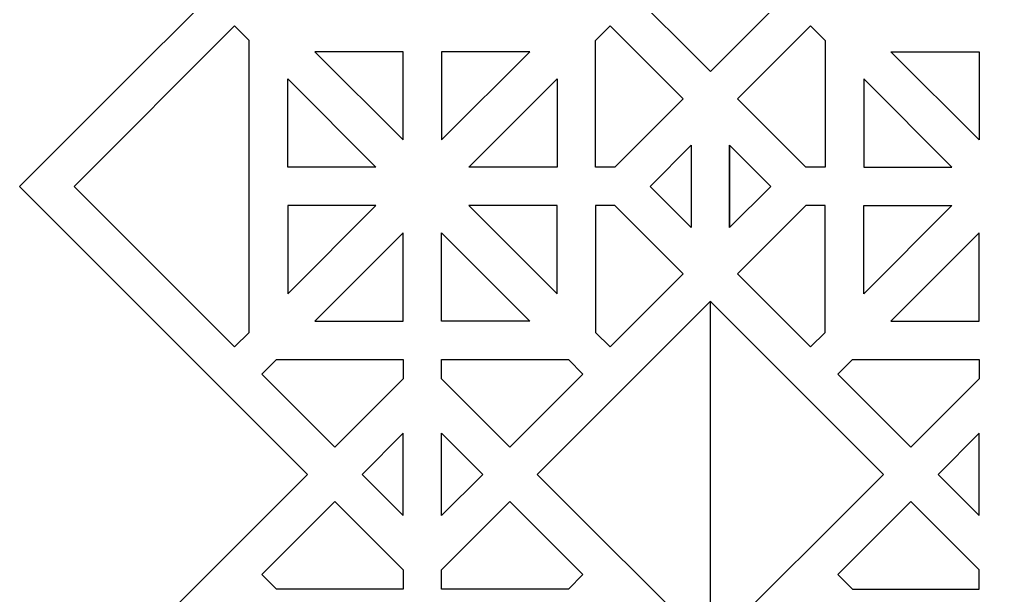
# Model space of a CAD drawing. Header units: centimetres. Extents: x -68 to 68, y -63 to 63.
# Drawn here: x -68.47 to -43.04, y 26.78 to 41.75 of the extents above; entities that cross this region are included whole.
import ezdxf

# ---------------------------------------------------------------- set-up
doc = ezdxf.new("R2010")
doc.units = ezdxf.units.CM
doc.header["$MEASUREMENT"] = 0
doc.layers.add('layer 1', color=7, linetype='Continuous')

msp = doc.modelspace()

# ---------------------------------------------------------------- linework, layer by layer
at = {"layer": 'layer 1', "color": 114}
for points, knots in [([(-13.11224, -62.84331), (-13.11224, -62.84331), (-2.64706, -52.37813), (-2.64706, -52.37813), (-2.64706, -52.37813), (-2.64706, -52.37813), (-10.12967, -44.89556), (-10.12967, -44.89556), (-10.12967, -44.89556), (-10.12967, -44.89556), (-2.64706, -37.41295), (-2.64706, -37.41295), (-2.64706, -37.41295), (-2.64706, -37.41295), (-10.11966, -29.94035), (-10.11966, -29.94035), (-10.11966, -29.94035), (-10.11966, -29.94035), (-2.64706, -22.44777), (-2.64706, -22.44777), (-2.64706, -22.44777), (-2.64706, -22.44777), (-10.12967, -14.96516), (-10.12967, -14.96516), (-10.12967, -14.96516), (-10.12967, -14.96516), (-2.64706, -7.48259), (-2.64706, -7.48259), (-2.64706, -7.48259), (-2.64706, -7.48259), (-10.12964, -0.00001), (-10.12964, -0.00001), (-10.12964, -0.00001), (-10.12964, -0.00001), (-2.64706, 7.48259), (-2.64706, 7.48259), (-2.64706, 7.48259), (-2.64706, 7.48259), (-10.12967, 14.96516), (-10.12967, 14.96516), (-10.12967, 14.96516), (-10.12967, 14.96516), (-2.64706, 22.44777), (-2.64706, 22.44777), (-2.64706, 22.44777), (-2.64706, 22.44777), (-10.11966, 29.92037), (-10.11966, 29.92037), (-10.11966, 29.92037), (-10.11966, 29.92037), (-10.12739, 29.9281), (-10.12739, 29.9281), (-10.12739, 29.9281), (-10.12739, 29.9281), (-10.12965, 29.93036), (-10.12965, 29.93036), (-10.12965, 29.93036), (-10.12965, 29.93036), (-2.64706, 37.41295), (-2.64706, 37.41295), (-2.64706, 37.41295), (-2.64706, 37.41295), (-10.12967, 44.89556), (-10.12967, 44.89556), (-10.12967, 44.89556), (-10.12967, 44.89556), (-2.64706, 52.37813), (-2.64706, 52.37813), (-2.64706, 52.37813), (-2.64706, 52.37813), (-13.11224, 62.84331), (-13.11224, 62.84331), (-13.11224, 62.84331), (-13.11224, 62.84331), (-20.59485, 55.3607), (-20.59485, 55.3607), (-20.59485, 55.3607), (-20.59485, 55.3607), (-28.07742, 62.84331), (-28.07742, 62.84331), (-28.07742, 62.84331), (-28.07742, 62.84331), (-35.56002, 55.36071), (-35.56002, 55.36071), (-35.56002, 55.36071), (-35.56002, 55.36071), (-43.0426, 62.84331), (-43.0426, 62.84331), (-43.0426, 62.84331), (-43.0426, 62.84331), (-50.52517, 55.3607), (-50.52517, 55.3607), (-50.52517, 55.3607), (-50.52517, 55.3607), (-58.00778, 62.84331), (-58.00778, 62.84331), (-58.00778, 62.84331), (-58.00778, 62.84331), (-68.47296, 52.37813), (-68.47296, 52.37813), (-68.47296, 52.37813), (-68.47296, 52.37813), (-60.99035, 44.89556), (-60.99035, 44.89556), (-60.99035, 44.89556), (-60.99035, 44.89556), (-68.47296, 37.41295), (-68.47296, 37.41295), (-68.47296, 37.41295), (-68.47296, 37.41295), (-60.99038, 29.93035), (-60.99038, 29.93035), (-60.99038, 29.93035), (-60.99038, 29.93035), (-68.47296, 22.44777), (-68.47296, 22.44777), (-68.47296, 22.44777), (-68.47296, 22.44777), (-60.99035, 14.96516), (-60.99035, 14.96516), (-60.99035, 14.96516), (-60.99035, 14.96516), (-68.47296, 7.48259), (-68.47296, 7.48259), (-68.47296, 7.48259), (-68.47296, 7.48259), (-60.99037, 0), (-60.99037, 0), (-60.99037, 0), (-60.99037, 0), (-68.47296, -7.48259), (-68.47296, -7.48259), (-68.47296, -7.48259), (-68.47296, -7.48259), (-60.99035, -14.96516), (-60.99035, -14.96516), (-60.99035, -14.96516), (-60.99035, -14.96516), (-68.47296, -22.44777), (-68.47296, -22.44777), (-68.47296, -22.44777), (-68.47296, -22.44777), (-60.99037, -29.93036), (-60.99037, -29.93036), (-60.99037, -29.93036), (-60.99037, -29.93036), (-68.47296, -37.41295), (-68.47296, -37.41295), (-68.47296, -37.41295), (-68.47296, -37.41295), (-60.99035, -44.89556), (-60.99035, -44.89556), (-60.99035, -44.89556), (-60.99035, -44.89556), (-68.47296, -52.37813), (-68.47296, -52.37813), (-68.47296, -52.37813), (-68.47296, -52.37813), (-58.00778, -62.84331), (-58.00778, -62.84331), (-58.00778, -62.84331), (-58.00778, -62.84331), (-50.52518, -55.36071), (-50.52518, -55.36071), (-50.52518, -55.36071), (-50.52518, -55.36071), (-43.0426, -62.84331), (-43.0426, -62.84331), (-43.0426, -62.84331), (-43.0426, -62.84331), (-35.56002, -55.36071), (-35.56002, -55.36071), (-35.56002, -55.36071), (-35.56002, -55.36071), (-28.07742, -62.84331), (-28.07742, -62.84331), (-28.07742, -62.84331), (-28.07742, -62.84331), (-20.59484, -55.36071), (-20.59484, -55.36071), (-20.59484, -55.36071), (-20.59484, -55.36071), (-13.11224, -62.84331), (-13.11224, -62.84331)], [0, 0, 0, 0, 0.0212766, 0.0212766, 0.0212766, 0.0212766, 0.04255319, 0.04255319, 0.04255319, 0.04255319, 0.06382979, 0.06382979, 0.06382979, 0.06382979, 0.08510638, 0.08510638, 0.08510638, 0.08510638, 0.10638298, 0.10638298, 0.10638298, 0.10638298, 0.12765957, 0.12765957, 0.12765957, 0.12765957, 0.14893617, 0.14893617, 0.14893617, 0.14893617, 0.17021277, 0.17021277, 0.17021277, 0.17021277, 0.19148936, 0.19148936, 0.19148936, 0.19148936, 0.21276596, 0.21276596, 0.21276596, 0.21276596, 0.23404255, 0.23404255, 0.23404255, 0.23404255, 0.25531915, 0.25531915, 0.25531915, 0.25531915, 0.27659574, 0.27659574, 0.27659574, 0.27659574, 0.29787234, 0.29787234, 0.29787234, 0.29787234, 0.31914894, 0.31914894, 0.31914894, 0.31914894, 0.34042553, 0.34042553, 0.34042553, 0.34042553, 0.36170213, 0.36170213, 0.36170213, 0.36170213, 0.38297872, 0.38297872, 0.38297872, 0.38297872, 0.40425532, 0.40425532, 0.40425532, 0.40425532, 0.42553191, 0.42553191, 0.42553191, 0.42553191, 0.44680851, 0.44680851, 0.44680851, 0.44680851, 0.46808511, 0.46808511, 0.46808511, 0.46808511, 0.4893617, 0.4893617, 0.4893617, 0.4893617, 0.5106383, 0.5106383, 0.5106383, 0.5106383, 0.53191489, 0.53191489, 0.53191489, 0.53191489, 0.55319149, 0.55319149, 0.55319149, 0.55319149, 0.57446809, 0.57446809, 0.57446809, 0.57446809, 0.59574468, 0.59574468, 0.59574468, 0.59574468, 0.61702128, 0.61702128, 0.61702128, 0.61702128, 0.63829787, 0.63829787, 0.63829787, 0.63829787, 0.65957447, 0.65957447, 0.65957447, 0.65957447, 0.68085106, 0.68085106, 0.68085106, 0.68085106, 0.70212766, 0.70212766, 0.70212766, 0.70212766, 0.72340426, 0.72340426, 0.72340426, 0.72340426, 0.74468085, 0.74468085, 0.74468085, 0.74468085, 0.76595745, 0.76595745, 0.76595745, 0.76595745, 0.78723404, 0.78723404, 0.78723404, 0.78723404, 0.80851064, 0.80851064, 0.80851064, 0.80851064, 0.82978723, 0.82978723, 0.82978723, 0.82978723, 0.85106383, 0.85106383, 0.85106383, 0.85106383, 0.87234043, 0.87234043, 0.87234043, 0.87234043, 0.89361702, 0.89361702, 0.89361702, 0.89361702, 0.91489362, 0.91489362, 0.91489362, 0.91489362, 0.93617021, 0.93617021, 0.93617021, 0.93617021, 0.95744681, 0.95744681, 0.95744681, 0.95744681, 1, 1, 1, 1]), ([(-50.52519, 49.39556), (-50.52519, 49.39556), (-46.02516, 44.89557), (-46.02516, 44.89557), (-46.02516, 44.89557), (-46.02516, 44.89557), (-50.52517, 40.39554), (-50.52517, 40.39554), (-50.52517, 40.39554), (-50.52517, 40.39554), (-50.52518, 40.39555), (-50.52518, 40.39555), (-50.52518, 40.39555), (-50.52518, 40.39555), (-50.54309, 40.41346), (-50.54309, 40.41346), (-50.54309, 40.41346), (-50.54309, 40.41346), (-50.54312, 40.41349), (-50.54312, 40.41349), (-50.54312, 40.41349), (-50.54312, 40.41349), (-55.02516, 44.89555), (-55.02516, 44.89555), (-55.02516, 44.89555), (-55.02516, 44.89555), (-50.52519, 49.39556), (-50.52519, 49.39556)], [0, 0, 0, 0, 0.125, 0.125, 0.125, 0.125, 0.25, 0.25, 0.25, 0.25, 0.375, 0.375, 0.375, 0.375, 0.5, 0.5, 0.5, 0.5, 0.625, 0.625, 0.625, 0.625, 0.75, 0.75, 0.75, 0.75, 1, 1, 1, 1]), ([(-62.50778, 33.62), (-62.50778, 33.62), (-62.88679, 33.24099), (-62.88679, 33.24099), (-62.88679, 33.24099), (-62.88679, 33.24099), (-67.05875, 37.41295), (-67.05875, 37.41295), (-67.05875, 37.41295), (-67.05875, 37.41295), (-62.88683, 41.58487), (-62.88683, 41.58487), (-62.88683, 41.58487), (-62.88683, 41.58487), (-62.50778, 41.20583), (-62.50778, 41.20583), (-62.50778, 41.20583), (-62.50778, 41.20583), (-62.50778, 33.62), (-62.50778, 33.62)], [0, 0, 0, 0, 0.16666667, 0.16666667, 0.16666667, 0.16666667, 0.33333333, 0.33333333, 0.33333333, 0.33333333, 0.5, 0.5, 0.5, 0.5, 0.66666667, 0.66666667, 0.66666667, 0.66666667, 1, 1, 1, 1]), ([(-51.23231, 39.68842), (-51.23231, 39.68842), (-53.12873, 41.58484), (-53.12873, 41.58484), (-53.12873, 41.58484), (-53.12873, 41.58484), (-53.50778, 41.20577), (-53.50778, 41.20577), (-53.50778, 41.20577), (-53.50778, 41.20577), (-53.50778, 37.91295), (-53.50778, 37.91295), (-53.50778, 37.91295), (-53.50778, 37.91295), (-53.00778, 37.91295), (-53.00778, 37.91295), (-53.00778, 37.91295), (-53.00778, 37.91295), (-51.23231, 39.68842), (-51.23231, 39.68842)], [0, 0, 0, 0, 0.16666667, 0.16666667, 0.16666667, 0.16666667, 0.33333333, 0.33333333, 0.33333333, 0.33333333, 0.5, 0.5, 0.5, 0.5, 0.66666667, 0.66666667, 0.66666667, 0.66666667, 1, 1, 1, 1]), ([(-47.5426, 41.20577), (-47.5426, 41.20577), (-47.92165, 41.58484), (-47.92165, 41.58484), (-47.92165, 41.58484), (-47.92165, 41.58484), (-49.81806, 39.68843), (-49.81806, 39.68843), (-49.81806, 39.68843), (-49.81806, 39.68843), (-49.81808, 39.68841), (-49.81808, 39.68841), (-49.81808, 39.68841), (-49.81808, 39.68841), (-48.04258, 37.91295), (-48.04258, 37.91295), (-48.04258, 37.91295), (-48.04258, 37.91295), (-47.5426, 37.91295), (-47.5426, 37.91295), (-47.5426, 37.91295), (-47.5426, 37.91295), (-47.5426, 41.20577), (-47.5426, 41.20577)], [0, 0, 0, 0, 0.14285714, 0.14285714, 0.14285714, 0.14285714, 0.28571429, 0.28571429, 0.28571429, 0.28571429, 0.42857143, 0.42857143, 0.42857143, 0.42857143, 0.57142857, 0.57142857, 0.57142857, 0.57142857, 0.71428571, 0.71428571, 0.71428571, 0.71428571, 1, 1, 1, 1]), ([(-60.80054, 40.91294), (-60.80054, 40.91294), (-58.50763, 40.91296), (-58.50763, 40.91296), (-58.50763, 40.91296), (-58.50763, 40.91296), (-58.50762, 38.62001), (-58.50762, 38.62001), (-58.50762, 38.62001), (-58.50762, 38.62001), (-60.80054, 40.91294), (-60.80054, 40.91294)], [0, 0, 0, 0, 0.25, 0.25, 0.25, 0.25, 0.5, 0.5, 0.5, 0.5, 1, 1, 1, 1]), ([(-57.50763, 40.91294), (-57.50763, 40.91294), (-55.21471, 40.91295), (-55.21471, 40.91295), (-55.21471, 40.91295), (-55.21471, 40.91295), (-57.50763, 38.62), (-57.50763, 38.62), (-57.50763, 38.62), (-57.50763, 38.62), (-57.50763, 40.91294), (-57.50763, 40.91294)], [0, 0, 0, 0, 0.25, 0.25, 0.25, 0.25, 0.5, 0.5, 0.5, 0.5, 1, 1, 1, 1]), ([(-43.54275, 40.91294), (-43.54275, 40.91294), (-45.83567, 40.91295), (-45.83567, 40.91295), (-45.83567, 40.91295), (-45.83567, 40.91295), (-43.54275, 38.62), (-43.54275, 38.62), (-43.54275, 38.62), (-43.54275, 38.62), (-43.54275, 40.91294), (-43.54275, 40.91294)], [0, 0, 0, 0, 0.25, 0.25, 0.25, 0.25, 0.5, 0.5, 0.5, 0.5, 1, 1, 1, 1]), ([(-61.50778, 40.20595), (-61.50778, 40.20595), (-61.50779, 37.91295), (-61.50779, 37.91295), (-61.50779, 37.91295), (-61.50779, 37.91295), (-59.21478, 37.91295), (-59.21478, 37.91295), (-59.21478, 37.91295), (-59.21478, 37.91295), (-61.50778, 40.20595), (-61.50778, 40.20595)], [0, 0, 0, 0, 0.25, 0.25, 0.25, 0.25, 0.5, 0.5, 0.5, 0.5, 1, 1, 1, 1]), ([(-54.50778, 40.20566), (-54.50778, 40.20566), (-56.80051, 37.91295), (-56.80051, 37.91295), (-56.80051, 37.91295), (-56.80051, 37.91295), (-54.50778, 37.91295), (-54.50778, 37.91295), (-54.50778, 37.91295), (-54.50778, 37.91295), (-54.50778, 40.20566), (-54.50778, 40.20566)], [0, 0, 0, 0, 0.25, 0.25, 0.25, 0.25, 0.5, 0.5, 0.5, 0.5, 1, 1, 1, 1]), ([(-46.5426, 40.20566), (-46.5426, 40.20566), (-44.24987, 37.91295), (-44.24987, 37.91295), (-44.24987, 37.91295), (-44.24987, 37.91295), (-46.5426, 37.91295), (-46.5426, 37.91295), (-46.5426, 37.91295), (-46.5426, 37.91295), (-46.5426, 40.20566), (-46.5426, 40.20566)], [0, 0, 0, 0, 0.25, 0.25, 0.25, 0.25, 0.5, 0.5, 0.5, 0.5, 1, 1, 1, 1]), ([(-51.02518, 36.3446), (-51.02518, 36.3446), (-51.02518, 38.48132), (-51.02518, 38.48132), (-51.02518, 38.48132), (-51.02518, 38.48132), (-52.09356, 37.41295), (-52.09356, 37.41295), (-52.09356, 37.41295), (-52.09356, 37.41295), (-51.02518, 36.3446), (-51.02518, 36.3446)], [0, 0, 0, 0, 0.25, 0.25, 0.25, 0.25, 0.5, 0.5, 0.5, 0.5, 1, 1, 1, 1]), ([(-50.02519, 38.48133), (-50.02519, 38.48133), (-50.02518, 38.48132), (-50.02518, 38.48132), (-50.02518, 38.48132), (-50.02518, 38.48132), (-50.01524, 38.47138), (-50.01524, 38.47138), (-50.01524, 38.47138), (-50.01524, 38.47138), (-50.01523, 38.47137), (-50.01523, 38.47137), (-50.01523, 38.47137), (-50.01523, 38.47137), (-48.95682, 37.41295), (-48.95682, 37.41295), (-48.95682, 37.41295), (-48.95682, 37.41295), (-50.02517, 36.34459), (-50.02517, 36.34459), (-50.02517, 36.34459), (-50.02517, 36.34459), (-50.02519, 38.48133), (-50.02519, 38.48133)], [0, 0, 0, 0, 0.14285714, 0.14285714, 0.14285714, 0.14285714, 0.28571429, 0.28571429, 0.28571429, 0.28571429, 0.42857143, 0.42857143, 0.42857143, 0.42857143, 0.57142857, 0.57142857, 0.57142857, 0.57142857, 0.71428571, 0.71428571, 0.71428571, 0.71428571, 1, 1, 1, 1]), ([(-50.02518, 38.48134), (-50.02518, 38.48134), (-50.02518, 38.48133), (-50.02518, 38.48133), (-50.02518, 38.48133), (-50.02518, 38.48133), (-50.02518, 38.48132), (-50.02518, 38.48132), (-50.02518, 38.48132), (-50.02518, 38.48132), (-50.02518, 36.34459), (-50.02518, 36.34459), (-50.02518, 36.34459), (-50.02518, 36.34459), (-50.02518, 38.48134), (-50.02518, 38.48134)], [0, 0, 0, 0, 0.2, 0.2, 0.2, 0.2, 0.4, 0.4, 0.4, 0.4, 0.6, 0.6, 0.6, 0.6, 1, 1, 1, 1]), ([(-59.21467, 36.91295), (-59.21467, 36.91295), (-61.50778, 34.61991), (-61.50778, 34.61991), (-61.50778, 34.61991), (-61.50778, 34.61991), (-61.50778, 36.91295), (-61.50778, 36.91295), (-61.50778, 36.91295), (-61.50778, 36.91295), (-59.21467, 36.91295), (-59.21467, 36.91295)], [0, 0, 0, 0, 0.25, 0.25, 0.25, 0.25, 0.5, 0.5, 0.5, 0.5, 1, 1, 1, 1]), ([(-56.80059, 36.91294), (-56.80059, 36.91294), (-54.50778, 36.91295), (-54.50778, 36.91295), (-54.50778, 36.91295), (-54.50778, 36.91295), (-54.50779, 34.62017), (-54.50779, 34.62017), (-54.50779, 34.62017), (-54.50779, 34.62017), (-56.80059, 36.91294), (-56.80059, 36.91294)], [0, 0, 0, 0, 0.25, 0.25, 0.25, 0.25, 0.5, 0.5, 0.5, 0.5, 1, 1, 1, 1]), ([(-53.00776, 36.91295), (-53.00776, 36.91295), (-51.2323, 35.1375), (-51.2323, 35.1375), (-51.2323, 35.1375), (-51.2323, 35.1375), (-53.12875, 33.24105), (-53.12875, 33.24105), (-53.12875, 33.24105), (-53.12875, 33.24105), (-53.50778, 33.62006), (-53.50778, 33.62006), (-53.50778, 33.62006), (-53.50778, 33.62006), (-53.50779, 36.91295), (-53.50779, 36.91295), (-53.50779, 36.91295), (-53.50779, 36.91295), (-53.50778, 36.91295), (-53.50778, 36.91295), (-53.50778, 36.91295), (-53.50778, 36.91295), (-53.50777, 36.91295), (-53.50777, 36.91295), (-53.50777, 36.91295), (-53.50777, 36.91295), (-53.00776, 36.91295), (-53.00776, 36.91295)], [0, 0, 0, 0, 0.125, 0.125, 0.125, 0.125, 0.25, 0.25, 0.25, 0.25, 0.375, 0.375, 0.375, 0.375, 0.5, 0.5, 0.5, 0.5, 0.625, 0.625, 0.625, 0.625, 0.75, 0.75, 0.75, 0.75, 1, 1, 1, 1]), ([(-49.81805, 35.1375), (-49.81805, 35.1375), (-48.04261, 36.91295), (-48.04261, 36.91295), (-48.04261, 36.91295), (-48.04261, 36.91295), (-47.5426, 36.91294), (-47.5426, 36.91294), (-47.5426, 36.91294), (-47.5426, 36.91294), (-47.5426, 33.62006), (-47.5426, 33.62006), (-47.5426, 33.62006), (-47.5426, 33.62006), (-47.92163, 33.24105), (-47.92163, 33.24105), (-47.92163, 33.24105), (-47.92163, 33.24105), (-49.81805, 35.13749), (-49.81805, 35.13749), (-49.81805, 35.13749), (-49.81805, 35.13749), (-49.81806, 35.13749), (-49.81806, 35.13749), (-49.81806, 35.13749), (-49.81806, 35.13749), (-49.81805, 35.1375), (-49.81805, 35.1375)], [0, 0, 0, 0, 0.125, 0.125, 0.125, 0.125, 0.25, 0.25, 0.25, 0.25, 0.375, 0.375, 0.375, 0.375, 0.5, 0.5, 0.5, 0.5, 0.625, 0.625, 0.625, 0.625, 0.75, 0.75, 0.75, 0.75, 1, 1, 1, 1]), ([(-44.24979, 36.91294), (-44.24979, 36.91294), (-46.5426, 36.91295), (-46.5426, 36.91295), (-46.5426, 36.91295), (-46.5426, 36.91295), (-46.54259, 34.62017), (-46.54259, 34.62017), (-46.54259, 34.62017), (-46.54259, 34.62017), (-44.24979, 36.91294), (-44.24979, 36.91294)], [0, 0, 0, 0, 0.25, 0.25, 0.25, 0.25, 0.5, 0.5, 0.5, 0.5, 1, 1, 1, 1]), ([(-58.50762, 36.20581), (-58.50762, 36.20581), (-58.50763, 33.91295), (-58.50763, 33.91295), (-58.50763, 33.91295), (-58.50763, 33.91295), (-60.8005, 33.91294), (-60.8005, 33.91294), (-60.8005, 33.91294), (-60.8005, 33.91294), (-58.50762, 36.20581), (-58.50762, 36.20581)], [0, 0, 0, 0, 0.25, 0.25, 0.25, 0.25, 0.5, 0.5, 0.5, 0.5, 1, 1, 1, 1]), ([(-55.21478, 33.91295), (-55.21478, 33.91295), (-57.50763, 36.20579), (-57.50763, 36.20579), (-57.50763, 36.20579), (-57.50763, 36.20579), (-57.50763, 33.91295), (-57.50763, 33.91295), (-57.50763, 33.91295), (-57.50763, 33.91295), (-55.21478, 33.91295), (-55.21478, 33.91295)], [0, 0, 0, 0, 0.25, 0.25, 0.25, 0.25, 0.5, 0.5, 0.5, 0.5, 1, 1, 1, 1]), ([(-45.8356, 33.91295), (-45.8356, 33.91295), (-43.54275, 36.20579), (-43.54275, 36.20579), (-43.54275, 36.20579), (-43.54275, 36.20579), (-43.54275, 33.91295), (-43.54275, 33.91295), (-43.54275, 33.91295), (-43.54275, 33.91295), (-45.8356, 33.91295), (-45.8356, 33.91295)], [0, 0, 0, 0, 0.25, 0.25, 0.25, 0.25, 0.5, 0.5, 0.5, 0.5, 1, 1, 1, 1]), ([(-50.52517, 25.43034), (-50.52517, 25.43034), (-55.02519, 29.93036), (-55.02519, 29.93036), (-55.02519, 29.93036), (-55.02519, 29.93036), (-55.02518, 29.93037), (-55.02518, 29.93037), (-55.02518, 29.93037), (-55.02518, 29.93037), (-50.52517, 34.43038), (-50.52517, 34.43038), (-50.52517, 34.43038), (-50.52517, 34.43038), (-50.52517, 25.43034), (-50.52517, 25.43034)], [0, 0, 0, 0, 0.2, 0.2, 0.2, 0.2, 0.4, 0.4, 0.4, 0.4, 0.6, 0.6, 0.6, 0.6, 1, 1, 1, 1]), ([(-50.52517, 25.43035), (-50.52517, 25.43035), (-50.52018, 25.43534), (-50.52018, 25.43534), (-50.52018, 25.43534), (-50.52018, 25.43534), (-46.02517, 29.93037), (-46.02517, 29.93037), (-46.02517, 29.93037), (-46.02517, 29.93037), (-50.52018, 34.42538), (-50.52018, 34.42538), (-50.52018, 34.42538), (-50.52018, 34.42538), (-50.52517, 34.43037), (-50.52517, 34.43037), (-50.52517, 34.43037), (-50.52517, 34.43037), (-50.52517, 25.43035), (-50.52517, 25.43035)], [0, 0, 0, 0, 0.16666667, 0.16666667, 0.16666667, 0.16666667, 0.33333333, 0.33333333, 0.33333333, 0.33333333, 0.5, 0.5, 0.5, 0.5, 0.66666667, 0.66666667, 0.66666667, 0.66666667, 1, 1, 1, 1]), ([(-58.50763, 32.41308), (-58.50763, 32.41308), (-58.50764, 32.91295), (-58.50764, 32.91295), (-58.50764, 32.91295), (-58.50764, 32.91295), (-61.80061, 32.91295), (-61.80061, 32.91295), (-61.80061, 32.91295), (-61.80061, 32.91295), (-62.17968, 32.53388), (-62.17968, 32.53388), (-62.17968, 32.53388), (-62.17968, 32.53388), (-60.28327, 30.63746), (-60.28327, 30.63746), (-60.28327, 30.63746), (-60.28327, 30.63746), (-58.50763, 32.41308), (-58.50763, 32.41308)], [0, 0, 0, 0, 0.16666667, 0.16666667, 0.16666667, 0.16666667, 0.33333333, 0.33333333, 0.33333333, 0.33333333, 0.5, 0.5, 0.5, 0.5, 0.66666667, 0.66666667, 0.66666667, 0.66666667, 1, 1, 1, 1]), ([(-57.50763, 32.41281), (-57.50763, 32.41281), (-55.7323, 30.63749), (-55.7323, 30.63749), (-55.7323, 30.63749), (-55.7323, 30.63749), (-53.83585, 32.53394), (-53.83585, 32.53394), (-53.83585, 32.53394), (-53.83585, 32.53394), (-54.21489, 32.91295), (-54.21489, 32.91295), (-54.21489, 32.91295), (-54.21489, 32.91295), (-57.49763, 32.91295), (-57.49763, 32.91295), (-57.49763, 32.91295), (-57.49763, 32.91295), (-57.49764, 32.91295), (-57.49764, 32.91295), (-57.49764, 32.91295), (-57.49764, 32.91295), (-57.50763, 32.91295), (-57.50763, 32.91295), (-57.50763, 32.91295), (-57.50763, 32.91295), (-57.50763, 32.41281), (-57.50763, 32.41281)], [0, 0, 0, 0, 0.125, 0.125, 0.125, 0.125, 0.25, 0.25, 0.25, 0.25, 0.375, 0.375, 0.375, 0.375, 0.5, 0.5, 0.5, 0.5, 0.625, 0.625, 0.625, 0.625, 0.75, 0.75, 0.75, 0.75, 1, 1, 1, 1]), ([(-43.54275, 32.91295), (-43.54275, 32.91295), (-46.83549, 32.91295), (-46.83549, 32.91295), (-46.83549, 32.91295), (-46.83549, 32.91295), (-47.21453, 32.53394), (-47.21453, 32.53394), (-47.21453, 32.53394), (-47.21453, 32.53394), (-45.31806, 30.63748), (-45.31806, 30.63748), (-45.31806, 30.63748), (-45.31806, 30.63748), (-43.54275, 32.41278), (-43.54275, 32.41278), (-43.54275, 32.41278), (-43.54275, 32.41278), (-43.54275, 32.91295), (-43.54275, 32.91295)], [0, 0, 0, 0, 0.16666667, 0.16666667, 0.16666667, 0.16666667, 0.33333333, 0.33333333, 0.33333333, 0.33333333, 0.5, 0.5, 0.5, 0.5, 0.66666667, 0.66666667, 0.66666667, 0.66666667, 1, 1, 1, 1]), ([(-59.57615, 29.93038), (-59.57615, 29.93038), (-58.50763, 30.99888), (-58.50763, 30.99888), (-58.50763, 30.99888), (-58.50763, 30.99888), (-58.50763, 28.86184), (-58.50763, 28.86184), (-58.50763, 28.86184), (-58.50763, 28.86184), (-59.57614, 29.93037), (-59.57614, 29.93037), (-59.57614, 29.93037), (-59.57614, 29.93037), (-59.57615, 29.93037), (-59.57615, 29.93037), (-59.57615, 29.93037), (-59.57615, 29.93037), (-59.57615, 29.93038), (-59.57615, 29.93038)], [0, 0, 0, 0, 0.16666667, 0.16666667, 0.16666667, 0.16666667, 0.33333333, 0.33333333, 0.33333333, 0.33333333, 0.5, 0.5, 0.5, 0.5, 0.66666667, 0.66666667, 0.66666667, 0.66666667, 1, 1, 1, 1]), ([(-57.50762, 30.99859), (-57.50762, 30.99859), (-57.50762, 28.86213), (-57.50762, 28.86213), (-57.50762, 28.86213), (-57.50762, 28.86213), (-56.4394, 29.93037), (-56.4394, 29.93037), (-56.4394, 29.93037), (-56.4394, 29.93037), (-56.43939, 29.93038), (-56.43939, 29.93038), (-56.43939, 29.93038), (-56.43939, 29.93038), (-57.50762, 30.99859), (-57.50762, 30.99859)], [0, 0, 0, 0, 0.2, 0.2, 0.2, 0.2, 0.4, 0.4, 0.4, 0.4, 0.6, 0.6, 0.6, 0.6, 1, 1, 1, 1]), ([(-43.54275, 30.99858), (-43.54275, 30.99858), (-43.54276, 28.86215), (-43.54276, 28.86215), (-43.54276, 28.86215), (-43.54276, 28.86215), (-44.61096, 29.93037), (-44.61096, 29.93037), (-44.61096, 29.93037), (-44.61096, 29.93037), (-43.54275, 30.99858), (-43.54275, 30.99858)], [0, 0, 0, 0, 0.25, 0.25, 0.25, 0.25, 0.5, 0.5, 0.5, 0.5, 1, 1, 1, 1]), ([(-58.50763, 27.44762), (-58.50763, 27.44762), (-60.28326, 29.22326), (-60.28326, 29.22326), (-60.28326, 29.22326), (-60.28326, 29.22326), (-62.17968, 27.32684), (-62.17968, 27.32684), (-62.17968, 27.32684), (-62.17968, 27.32684), (-61.80061, 26.94777), (-61.80061, 26.94777), (-61.80061, 26.94777), (-61.80061, 26.94777), (-58.50763, 26.94777), (-58.50763, 26.94777), (-58.50763, 26.94777), (-58.50763, 26.94777), (-58.50763, 27.44762), (-58.50763, 27.44762)], [0, 0, 0, 0, 0.16666667, 0.16666667, 0.16666667, 0.16666667, 0.33333333, 0.33333333, 0.33333333, 0.33333333, 0.5, 0.5, 0.5, 0.5, 0.66666667, 0.66666667, 0.66666667, 0.66666667, 1, 1, 1, 1]), ([(-57.50763, 26.94777), (-57.50763, 26.94777), (-54.21489, 26.94777), (-54.21489, 26.94777), (-54.21489, 26.94777), (-54.21489, 26.94777), (-53.83585, 27.32678), (-53.83585, 27.32678), (-53.83585, 27.32678), (-53.83585, 27.32678), (-55.73228, 29.22326), (-55.73228, 29.22326), (-55.73228, 29.22326), (-55.73228, 29.22326), (-57.50761, 27.44791), (-57.50761, 27.44791), (-57.50761, 27.44791), (-57.50761, 27.44791), (-57.50763, 26.94777), (-57.50763, 26.94777)], [0, 0, 0, 0, 0.16666667, 0.16666667, 0.16666667, 0.16666667, 0.33333333, 0.33333333, 0.33333333, 0.33333333, 0.5, 0.5, 0.5, 0.5, 0.66666667, 0.66666667, 0.66666667, 0.66666667, 1, 1, 1, 1]), ([(-43.54275, 27.44793), (-43.54275, 27.44793), (-43.54275, 26.94777), (-43.54275, 26.94777), (-43.54275, 26.94777), (-43.54275, 26.94777), (-46.83549, 26.94777), (-46.83549, 26.94777), (-46.83549, 26.94777), (-46.83549, 26.94777), (-47.21453, 27.32678), (-47.21453, 27.32678), (-47.21453, 27.32678), (-47.21453, 27.32678), (-45.31807, 29.22325), (-45.31807, 29.22325), (-45.31807, 29.22325), (-45.31807, 29.22325), (-43.54275, 27.44793), (-43.54275, 27.44793)], [0, 0, 0, 0, 0.16666667, 0.16666667, 0.16666667, 0.16666667, 0.33333333, 0.33333333, 0.33333333, 0.33333333, 0.5, 0.5, 0.5, 0.5, 0.66666667, 0.66666667, 0.66666667, 0.66666667, 1, 1, 1, 1])]:
    msp.add_open_spline(points, degree=3, knots=knots, dxfattribs=at)
at = {"layer": 'layer 1', "color": 250, "lineweight": 9}
for points, knots in [([(-13.11224, -62.84331), (-13.11224, -62.84331), (-2.64706, -52.37813), (-2.64706, -52.37813), (-2.64706, -52.37813), (-2.64706, -52.37813), (-10.12967, -44.89556), (-10.12967, -44.89556), (-10.12967, -44.89556), (-10.12967, -44.89556), (-2.64706, -37.41295), (-2.64706, -37.41295), (-2.64706, -37.41295), (-2.64706, -37.41295), (-10.11966, -29.94035), (-10.11966, -29.94035), (-10.11966, -29.94035), (-10.11966, -29.94035), (-2.64706, -22.44777), (-2.64706, -22.44777), (-2.64706, -22.44777), (-2.64706, -22.44777), (-10.12967, -14.96516), (-10.12967, -14.96516), (-10.12967, -14.96516), (-10.12967, -14.96516), (-2.64706, -7.48259), (-2.64706, -7.48259), (-2.64706, -7.48259), (-2.64706, -7.48259), (-10.12964, -0.00001), (-10.12964, -0.00001), (-10.12964, -0.00001), (-10.12964, -0.00001), (-2.64706, 7.48259), (-2.64706, 7.48259), (-2.64706, 7.48259), (-2.64706, 7.48259), (-10.12967, 14.96516), (-10.12967, 14.96516), (-10.12967, 14.96516), (-10.12967, 14.96516), (-2.64706, 22.44777), (-2.64706, 22.44777), (-2.64706, 22.44777), (-2.64706, 22.44777), (-10.11966, 29.92037), (-10.11966, 29.92037), (-10.11966, 29.92037), (-10.11966, 29.92037), (-10.12739, 29.9281), (-10.12739, 29.9281), (-10.12739, 29.9281), (-10.12739, 29.9281), (-10.12965, 29.93036), (-10.12965, 29.93036), (-10.12965, 29.93036), (-10.12965, 29.93036), (-2.64706, 37.41295), (-2.64706, 37.41295), (-2.64706, 37.41295), (-2.64706, 37.41295), (-10.12967, 44.89556), (-10.12967, 44.89556), (-10.12967, 44.89556), (-10.12967, 44.89556), (-2.64706, 52.37813), (-2.64706, 52.37813), (-2.64706, 52.37813), (-2.64706, 52.37813), (-13.11224, 62.84331), (-13.11224, 62.84331), (-13.11224, 62.84331), (-13.11224, 62.84331), (-20.59485, 55.3607), (-20.59485, 55.3607), (-20.59485, 55.3607), (-20.59485, 55.3607), (-28.07742, 62.84331), (-28.07742, 62.84331), (-28.07742, 62.84331), (-28.07742, 62.84331), (-35.56002, 55.36071), (-35.56002, 55.36071), (-35.56002, 55.36071), (-35.56002, 55.36071), (-43.0426, 62.84331), (-43.0426, 62.84331), (-43.0426, 62.84331), (-43.0426, 62.84331), (-50.52517, 55.3607), (-50.52517, 55.3607), (-50.52517, 55.3607), (-50.52517, 55.3607), (-58.00778, 62.84331), (-58.00778, 62.84331), (-58.00778, 62.84331), (-58.00778, 62.84331), (-68.47296, 52.37813), (-68.47296, 52.37813), (-68.47296, 52.37813), (-68.47296, 52.37813), (-60.99035, 44.89556), (-60.99035, 44.89556), (-60.99035, 44.89556), (-60.99035, 44.89556), (-68.47296, 37.41295), (-68.47296, 37.41295), (-68.47296, 37.41295), (-68.47296, 37.41295), (-60.99038, 29.93035), (-60.99038, 29.93035), (-60.99038, 29.93035), (-60.99038, 29.93035), (-68.47296, 22.44777), (-68.47296, 22.44777), (-68.47296, 22.44777), (-68.47296, 22.44777), (-60.99035, 14.96516), (-60.99035, 14.96516), (-60.99035, 14.96516), (-60.99035, 14.96516), (-68.47296, 7.48259), (-68.47296, 7.48259), (-68.47296, 7.48259), (-68.47296, 7.48259), (-60.99037, 0), (-60.99037, 0), (-60.99037, 0), (-60.99037, 0), (-68.47296, -7.48259), (-68.47296, -7.48259), (-68.47296, -7.48259), (-68.47296, -7.48259), (-60.99035, -14.96516), (-60.99035, -14.96516), (-60.99035, -14.96516), (-60.99035, -14.96516), (-68.47296, -22.44777), (-68.47296, -22.44777), (-68.47296, -22.44777), (-68.47296, -22.44777), (-60.99037, -29.93036), (-60.99037, -29.93036), (-60.99037, -29.93036), (-60.99037, -29.93036), (-68.47296, -37.41295), (-68.47296, -37.41295), (-68.47296, -37.41295), (-68.47296, -37.41295), (-60.99035, -44.89556), (-60.99035, -44.89556), (-60.99035, -44.89556), (-60.99035, -44.89556), (-68.47296, -52.37813), (-68.47296, -52.37813), (-68.47296, -52.37813), (-68.47296, -52.37813), (-58.00778, -62.84331), (-58.00778, -62.84331), (-58.00778, -62.84331), (-58.00778, -62.84331), (-50.52518, -55.36071), (-50.52518, -55.36071), (-50.52518, -55.36071), (-50.52518, -55.36071), (-43.0426, -62.84331), (-43.0426, -62.84331), (-43.0426, -62.84331), (-43.0426, -62.84331), (-35.56002, -55.36071), (-35.56002, -55.36071), (-35.56002, -55.36071), (-35.56002, -55.36071), (-28.07742, -62.84331), (-28.07742, -62.84331), (-28.07742, -62.84331), (-28.07742, -62.84331), (-20.59484, -55.36071), (-20.59484, -55.36071), (-20.59484, -55.36071), (-20.59484, -55.36071), (-13.11224, -62.84331), (-13.11224, -62.84331)], [0, 0, 0, 0, 0.0212766, 0.0212766, 0.0212766, 0.0212766, 0.04255319, 0.04255319, 0.04255319, 0.04255319, 0.06382979, 0.06382979, 0.06382979, 0.06382979, 0.08510638, 0.08510638, 0.08510638, 0.08510638, 0.10638298, 0.10638298, 0.10638298, 0.10638298, 0.12765957, 0.12765957, 0.12765957, 0.12765957, 0.14893617, 0.14893617, 0.14893617, 0.14893617, 0.17021277, 0.17021277, 0.17021277, 0.17021277, 0.19148936, 0.19148936, 0.19148936, 0.19148936, 0.21276596, 0.21276596, 0.21276596, 0.21276596, 0.23404255, 0.23404255, 0.23404255, 0.23404255, 0.25531915, 0.25531915, 0.25531915, 0.25531915, 0.27659574, 0.27659574, 0.27659574, 0.27659574, 0.29787234, 0.29787234, 0.29787234, 0.29787234, 0.31914894, 0.31914894, 0.31914894, 0.31914894, 0.34042553, 0.34042553, 0.34042553, 0.34042553, 0.36170213, 0.36170213, 0.36170213, 0.36170213, 0.38297872, 0.38297872, 0.38297872, 0.38297872, 0.40425532, 0.40425532, 0.40425532, 0.40425532, 0.42553191, 0.42553191, 0.42553191, 0.42553191, 0.44680851, 0.44680851, 0.44680851, 0.44680851, 0.46808511, 0.46808511, 0.46808511, 0.46808511, 0.4893617, 0.4893617, 0.4893617, 0.4893617, 0.5106383, 0.5106383, 0.5106383, 0.5106383, 0.53191489, 0.53191489, 0.53191489, 0.53191489, 0.55319149, 0.55319149, 0.55319149, 0.55319149, 0.57446809, 0.57446809, 0.57446809, 0.57446809, 0.59574468, 0.59574468, 0.59574468, 0.59574468, 0.61702128, 0.61702128, 0.61702128, 0.61702128, 0.63829787, 0.63829787, 0.63829787, 0.63829787, 0.65957447, 0.65957447, 0.65957447, 0.65957447, 0.68085106, 0.68085106, 0.68085106, 0.68085106, 0.70212766, 0.70212766, 0.70212766, 0.70212766, 0.72340426, 0.72340426, 0.72340426, 0.72340426, 0.74468085, 0.74468085, 0.74468085, 0.74468085, 0.76595745, 0.76595745, 0.76595745, 0.76595745, 0.78723404, 0.78723404, 0.78723404, 0.78723404, 0.80851064, 0.80851064, 0.80851064, 0.80851064, 0.82978723, 0.82978723, 0.82978723, 0.82978723, 0.85106383, 0.85106383, 0.85106383, 0.85106383, 0.87234043, 0.87234043, 0.87234043, 0.87234043, 0.89361702, 0.89361702, 0.89361702, 0.89361702, 0.91489362, 0.91489362, 0.91489362, 0.91489362, 0.93617021, 0.93617021, 0.93617021, 0.93617021, 0.95744681, 0.95744681, 0.95744681, 0.95744681, 1, 1, 1, 1]), ([(-50.52519, 49.39556), (-50.52519, 49.39556), (-46.02516, 44.89557), (-46.02516, 44.89557), (-46.02516, 44.89557), (-46.02516, 44.89557), (-50.52517, 40.39554), (-50.52517, 40.39554), (-50.52517, 40.39554), (-50.52517, 40.39554), (-50.52518, 40.39555), (-50.52518, 40.39555), (-50.52518, 40.39555), (-50.52518, 40.39555), (-50.54309, 40.41346), (-50.54309, 40.41346), (-50.54309, 40.41346), (-50.54309, 40.41346), (-50.54312, 40.41349), (-50.54312, 40.41349), (-50.54312, 40.41349), (-50.54312, 40.41349), (-55.02516, 44.89555), (-55.02516, 44.89555), (-55.02516, 44.89555), (-55.02516, 44.89555), (-50.52519, 49.39556), (-50.52519, 49.39556)], [0, 0, 0, 0, 0.125, 0.125, 0.125, 0.125, 0.25, 0.25, 0.25, 0.25, 0.375, 0.375, 0.375, 0.375, 0.5, 0.5, 0.5, 0.5, 0.625, 0.625, 0.625, 0.625, 0.75, 0.75, 0.75, 0.75, 1, 1, 1, 1]), ([(-62.50778, 33.62), (-62.50778, 33.62), (-62.88679, 33.24099), (-62.88679, 33.24099), (-62.88679, 33.24099), (-62.88679, 33.24099), (-67.05875, 37.41295), (-67.05875, 37.41295), (-67.05875, 37.41295), (-67.05875, 37.41295), (-62.88683, 41.58487), (-62.88683, 41.58487), (-62.88683, 41.58487), (-62.88683, 41.58487), (-62.50778, 41.20583), (-62.50778, 41.20583), (-62.50778, 41.20583), (-62.50778, 41.20583), (-62.50778, 33.62), (-62.50778, 33.62)], [0, 0, 0, 0, 0.16666667, 0.16666667, 0.16666667, 0.16666667, 0.33333333, 0.33333333, 0.33333333, 0.33333333, 0.5, 0.5, 0.5, 0.5, 0.66666667, 0.66666667, 0.66666667, 0.66666667, 1, 1, 1, 1]), ([(-51.23231, 39.68842), (-51.23231, 39.68842), (-53.12873, 41.58484), (-53.12873, 41.58484), (-53.12873, 41.58484), (-53.12873, 41.58484), (-53.50778, 41.20577), (-53.50778, 41.20577), (-53.50778, 41.20577), (-53.50778, 41.20577), (-53.50778, 37.91295), (-53.50778, 37.91295), (-53.50778, 37.91295), (-53.50778, 37.91295), (-53.00778, 37.91295), (-53.00778, 37.91295), (-53.00778, 37.91295), (-53.00778, 37.91295), (-51.23231, 39.68842), (-51.23231, 39.68842)], [0, 0, 0, 0, 0.16666667, 0.16666667, 0.16666667, 0.16666667, 0.33333333, 0.33333333, 0.33333333, 0.33333333, 0.5, 0.5, 0.5, 0.5, 0.66666667, 0.66666667, 0.66666667, 0.66666667, 1, 1, 1, 1]), ([(-47.5426, 41.20577), (-47.5426, 41.20577), (-47.92165, 41.58484), (-47.92165, 41.58484), (-47.92165, 41.58484), (-47.92165, 41.58484), (-49.81806, 39.68843), (-49.81806, 39.68843), (-49.81806, 39.68843), (-49.81806, 39.68843), (-49.81808, 39.68841), (-49.81808, 39.68841), (-49.81808, 39.68841), (-49.81808, 39.68841), (-48.04258, 37.91295), (-48.04258, 37.91295), (-48.04258, 37.91295), (-48.04258, 37.91295), (-47.5426, 37.91295), (-47.5426, 37.91295), (-47.5426, 37.91295), (-47.5426, 37.91295), (-47.5426, 41.20577), (-47.5426, 41.20577)], [0, 0, 0, 0, 0.14285714, 0.14285714, 0.14285714, 0.14285714, 0.28571429, 0.28571429, 0.28571429, 0.28571429, 0.42857143, 0.42857143, 0.42857143, 0.42857143, 0.57142857, 0.57142857, 0.57142857, 0.57142857, 0.71428571, 0.71428571, 0.71428571, 0.71428571, 1, 1, 1, 1]), ([(-60.80054, 40.91294), (-60.80054, 40.91294), (-58.50763, 40.91296), (-58.50763, 40.91296), (-58.50763, 40.91296), (-58.50763, 40.91296), (-58.50762, 38.62001), (-58.50762, 38.62001), (-58.50762, 38.62001), (-58.50762, 38.62001), (-60.80054, 40.91294), (-60.80054, 40.91294)], [0, 0, 0, 0, 0.25, 0.25, 0.25, 0.25, 0.5, 0.5, 0.5, 0.5, 1, 1, 1, 1]), ([(-57.50763, 40.91294), (-57.50763, 40.91294), (-55.21471, 40.91295), (-55.21471, 40.91295), (-55.21471, 40.91295), (-55.21471, 40.91295), (-57.50763, 38.62), (-57.50763, 38.62), (-57.50763, 38.62), (-57.50763, 38.62), (-57.50763, 40.91294), (-57.50763, 40.91294)], [0, 0, 0, 0, 0.25, 0.25, 0.25, 0.25, 0.5, 0.5, 0.5, 0.5, 1, 1, 1, 1]), ([(-43.54275, 40.91294), (-43.54275, 40.91294), (-45.83567, 40.91295), (-45.83567, 40.91295), (-45.83567, 40.91295), (-45.83567, 40.91295), (-43.54275, 38.62), (-43.54275, 38.62), (-43.54275, 38.62), (-43.54275, 38.62), (-43.54275, 40.91294), (-43.54275, 40.91294)], [0, 0, 0, 0, 0.25, 0.25, 0.25, 0.25, 0.5, 0.5, 0.5, 0.5, 1, 1, 1, 1]), ([(-61.50778, 40.20595), (-61.50778, 40.20595), (-61.50779, 37.91295), (-61.50779, 37.91295), (-61.50779, 37.91295), (-61.50779, 37.91295), (-59.21478, 37.91295), (-59.21478, 37.91295), (-59.21478, 37.91295), (-59.21478, 37.91295), (-61.50778, 40.20595), (-61.50778, 40.20595)], [0, 0, 0, 0, 0.25, 0.25, 0.25, 0.25, 0.5, 0.5, 0.5, 0.5, 1, 1, 1, 1]), ([(-54.50778, 40.20566), (-54.50778, 40.20566), (-56.80051, 37.91295), (-56.80051, 37.91295), (-56.80051, 37.91295), (-56.80051, 37.91295), (-54.50778, 37.91295), (-54.50778, 37.91295), (-54.50778, 37.91295), (-54.50778, 37.91295), (-54.50778, 40.20566), (-54.50778, 40.20566)], [0, 0, 0, 0, 0.25, 0.25, 0.25, 0.25, 0.5, 0.5, 0.5, 0.5, 1, 1, 1, 1]), ([(-46.5426, 40.20566), (-46.5426, 40.20566), (-44.24987, 37.91295), (-44.24987, 37.91295), (-44.24987, 37.91295), (-44.24987, 37.91295), (-46.5426, 37.91295), (-46.5426, 37.91295), (-46.5426, 37.91295), (-46.5426, 37.91295), (-46.5426, 40.20566), (-46.5426, 40.20566)], [0, 0, 0, 0, 0.25, 0.25, 0.25, 0.25, 0.5, 0.5, 0.5, 0.5, 1, 1, 1, 1]), ([(-51.02518, 36.3446), (-51.02518, 36.3446), (-51.02518, 38.48132), (-51.02518, 38.48132), (-51.02518, 38.48132), (-51.02518, 38.48132), (-52.09356, 37.41295), (-52.09356, 37.41295), (-52.09356, 37.41295), (-52.09356, 37.41295), (-51.02518, 36.3446), (-51.02518, 36.3446)], [0, 0, 0, 0, 0.25, 0.25, 0.25, 0.25, 0.5, 0.5, 0.5, 0.5, 1, 1, 1, 1]), ([(-50.02519, 38.48133), (-50.02519, 38.48133), (-50.02518, 38.48132), (-50.02518, 38.48132), (-50.02518, 38.48132), (-50.02518, 38.48132), (-50.01524, 38.47138), (-50.01524, 38.47138), (-50.01524, 38.47138), (-50.01524, 38.47138), (-50.01523, 38.47137), (-50.01523, 38.47137), (-50.01523, 38.47137), (-50.01523, 38.47137), (-48.95682, 37.41295), (-48.95682, 37.41295), (-48.95682, 37.41295), (-48.95682, 37.41295), (-50.02517, 36.34459), (-50.02517, 36.34459)], [0, 0, 0, 0, 0.16666667, 0.16666667, 0.16666667, 0.16666667, 0.33333333, 0.33333333, 0.33333333, 0.33333333, 0.5, 0.5, 0.5, 0.5, 0.66666667, 0.66666667, 0.66666667, 0.66666667, 1, 1, 1, 1]), ([(-50.02518, 38.48134), (-50.02518, 38.48134), (-50.02518, 38.48133), (-50.02518, 38.48133), (-50.02518, 38.48133), (-50.02518, 38.48133), (-50.02518, 38.48132), (-50.02518, 38.48132), (-50.02518, 38.48132), (-50.02518, 38.48132), (-50.02518, 36.34459), (-50.02518, 36.34459)], [0, 0, 0, 0, 0.25, 0.25, 0.25, 0.25, 0.5, 0.5, 0.5, 0.5, 1, 1, 1, 1]), ([(-59.21467, 36.91295), (-59.21467, 36.91295), (-61.50778, 34.61991), (-61.50778, 34.61991), (-61.50778, 34.61991), (-61.50778, 34.61991), (-61.50778, 36.91295), (-61.50778, 36.91295), (-61.50778, 36.91295), (-61.50778, 36.91295), (-59.21467, 36.91295), (-59.21467, 36.91295)], [0, 0, 0, 0, 0.25, 0.25, 0.25, 0.25, 0.5, 0.5, 0.5, 0.5, 1, 1, 1, 1]), ([(-56.80059, 36.91294), (-56.80059, 36.91294), (-54.50778, 36.91295), (-54.50778, 36.91295), (-54.50778, 36.91295), (-54.50778, 36.91295), (-54.50779, 34.62017), (-54.50779, 34.62017), (-54.50779, 34.62017), (-54.50779, 34.62017), (-56.80059, 36.91294), (-56.80059, 36.91294)], [0, 0, 0, 0, 0.25, 0.25, 0.25, 0.25, 0.5, 0.5, 0.5, 0.5, 1, 1, 1, 1]), ([(-53.00776, 36.91295), (-53.00776, 36.91295), (-51.2323, 35.1375), (-51.2323, 35.1375), (-51.2323, 35.1375), (-51.2323, 35.1375), (-53.12875, 33.24105), (-53.12875, 33.24105), (-53.12875, 33.24105), (-53.12875, 33.24105), (-53.50778, 33.62006), (-53.50778, 33.62006), (-53.50778, 33.62006), (-53.50778, 33.62006), (-53.50779, 36.91295), (-53.50779, 36.91295), (-53.50779, 36.91295), (-53.50779, 36.91295), (-53.50778, 36.91295), (-53.50778, 36.91295), (-53.50778, 36.91295), (-53.50778, 36.91295), (-53.50777, 36.91295), (-53.50777, 36.91295), (-53.50777, 36.91295), (-53.50777, 36.91295), (-53.00776, 36.91295), (-53.00776, 36.91295)], [0, 0, 0, 0, 0.125, 0.125, 0.125, 0.125, 0.25, 0.25, 0.25, 0.25, 0.375, 0.375, 0.375, 0.375, 0.5, 0.5, 0.5, 0.5, 0.625, 0.625, 0.625, 0.625, 0.75, 0.75, 0.75, 0.75, 1, 1, 1, 1]), ([(-49.81805, 35.1375), (-49.81805, 35.1375), (-48.04261, 36.91295), (-48.04261, 36.91295), (-48.04261, 36.91295), (-48.04261, 36.91295), (-47.5426, 36.91294), (-47.5426, 36.91294), (-47.5426, 36.91294), (-47.5426, 36.91294), (-47.5426, 33.62006), (-47.5426, 33.62006), (-47.5426, 33.62006), (-47.5426, 33.62006), (-47.92163, 33.24105), (-47.92163, 33.24105), (-47.92163, 33.24105), (-47.92163, 33.24105), (-49.81805, 35.13749), (-49.81805, 35.13749), (-49.81805, 35.13749), (-49.81805, 35.13749), (-49.81806, 35.13749), (-49.81806, 35.13749), (-49.81806, 35.13749), (-49.81806, 35.13749), (-49.81805, 35.1375), (-49.81805, 35.1375)], [0, 0, 0, 0, 0.125, 0.125, 0.125, 0.125, 0.25, 0.25, 0.25, 0.25, 0.375, 0.375, 0.375, 0.375, 0.5, 0.5, 0.5, 0.5, 0.625, 0.625, 0.625, 0.625, 0.75, 0.75, 0.75, 0.75, 1, 1, 1, 1]), ([(-44.24979, 36.91294), (-44.24979, 36.91294), (-46.5426, 36.91295), (-46.5426, 36.91295), (-46.5426, 36.91295), (-46.5426, 36.91295), (-46.54259, 34.62017), (-46.54259, 34.62017), (-46.54259, 34.62017), (-46.54259, 34.62017), (-44.24979, 36.91294), (-44.24979, 36.91294)], [0, 0, 0, 0, 0.25, 0.25, 0.25, 0.25, 0.5, 0.5, 0.5, 0.5, 1, 1, 1, 1]), ([(-58.50762, 36.20581), (-58.50762, 36.20581), (-58.50763, 33.91295), (-58.50763, 33.91295), (-58.50763, 33.91295), (-58.50763, 33.91295), (-60.8005, 33.91294), (-60.8005, 33.91294), (-60.8005, 33.91294), (-60.8005, 33.91294), (-58.50762, 36.20581), (-58.50762, 36.20581)], [0, 0, 0, 0, 0.25, 0.25, 0.25, 0.25, 0.5, 0.5, 0.5, 0.5, 1, 1, 1, 1]), ([(-55.21478, 33.91295), (-55.21478, 33.91295), (-57.50763, 36.20579), (-57.50763, 36.20579), (-57.50763, 36.20579), (-57.50763, 36.20579), (-57.50763, 33.91295), (-57.50763, 33.91295), (-57.50763, 33.91295), (-57.50763, 33.91295), (-55.21478, 33.91295), (-55.21478, 33.91295)], [0, 0, 0, 0, 0.25, 0.25, 0.25, 0.25, 0.5, 0.5, 0.5, 0.5, 1, 1, 1, 1]), ([(-45.8356, 33.91295), (-45.8356, 33.91295), (-43.54275, 36.20579), (-43.54275, 36.20579), (-43.54275, 36.20579), (-43.54275, 36.20579), (-43.54275, 33.91295), (-43.54275, 33.91295), (-43.54275, 33.91295), (-43.54275, 33.91295), (-45.8356, 33.91295), (-45.8356, 33.91295)], [0, 0, 0, 0, 0.25, 0.25, 0.25, 0.25, 0.5, 0.5, 0.5, 0.5, 1, 1, 1, 1]), ([(-50.52517, 25.43034), (-50.52517, 25.43034), (-55.02519, 29.93036), (-55.02519, 29.93036), (-55.02519, 29.93036), (-55.02519, 29.93036), (-55.02518, 29.93037), (-55.02518, 29.93037), (-55.02518, 29.93037), (-55.02518, 29.93037), (-50.52517, 34.43038), (-50.52517, 34.43038)], [0, 0, 0, 0, 0.25, 0.25, 0.25, 0.25, 0.5, 0.5, 0.5, 0.5, 1, 1, 1, 1]), ([(-50.52517, 25.43035), (-50.52517, 25.43035), (-50.52018, 25.43534), (-50.52018, 25.43534), (-50.52018, 25.43534), (-50.52018, 25.43534), (-46.02517, 29.93037), (-46.02517, 29.93037), (-46.02517, 29.93037), (-46.02517, 29.93037), (-50.52018, 34.42538), (-50.52018, 34.42538), (-50.52018, 34.42538), (-50.52018, 34.42538), (-50.52517, 34.43037), (-50.52517, 34.43037)], [0, 0, 0, 0, 0.2, 0.2, 0.2, 0.2, 0.4, 0.4, 0.4, 0.4, 0.6, 0.6, 0.6, 0.6, 1, 1, 1, 1]), ([(-58.50763, 32.41308), (-58.50763, 32.41308), (-58.50764, 32.91295), (-58.50764, 32.91295), (-58.50764, 32.91295), (-58.50764, 32.91295), (-61.80061, 32.91295), (-61.80061, 32.91295), (-61.80061, 32.91295), (-61.80061, 32.91295), (-62.17968, 32.53388), (-62.17968, 32.53388), (-62.17968, 32.53388), (-62.17968, 32.53388), (-60.28327, 30.63746), (-60.28327, 30.63746), (-60.28327, 30.63746), (-60.28327, 30.63746), (-58.50763, 32.41308), (-58.50763, 32.41308)], [0, 0, 0, 0, 0.16666667, 0.16666667, 0.16666667, 0.16666667, 0.33333333, 0.33333333, 0.33333333, 0.33333333, 0.5, 0.5, 0.5, 0.5, 0.66666667, 0.66666667, 0.66666667, 0.66666667, 1, 1, 1, 1]), ([(-57.50763, 32.41281), (-57.50763, 32.41281), (-55.7323, 30.63749), (-55.7323, 30.63749), (-55.7323, 30.63749), (-55.7323, 30.63749), (-53.83585, 32.53394), (-53.83585, 32.53394), (-53.83585, 32.53394), (-53.83585, 32.53394), (-54.21489, 32.91295), (-54.21489, 32.91295), (-54.21489, 32.91295), (-54.21489, 32.91295), (-57.49763, 32.91295), (-57.49763, 32.91295), (-57.49763, 32.91295), (-57.49763, 32.91295), (-57.49764, 32.91295), (-57.49764, 32.91295), (-57.49764, 32.91295), (-57.49764, 32.91295), (-57.50763, 32.91295), (-57.50763, 32.91295), (-57.50763, 32.91295), (-57.50763, 32.91295), (-57.50763, 32.41281), (-57.50763, 32.41281)], [0, 0, 0, 0, 0.125, 0.125, 0.125, 0.125, 0.25, 0.25, 0.25, 0.25, 0.375, 0.375, 0.375, 0.375, 0.5, 0.5, 0.5, 0.5, 0.625, 0.625, 0.625, 0.625, 0.75, 0.75, 0.75, 0.75, 1, 1, 1, 1]), ([(-43.54275, 32.91295), (-43.54275, 32.91295), (-46.83549, 32.91295), (-46.83549, 32.91295), (-46.83549, 32.91295), (-46.83549, 32.91295), (-47.21453, 32.53394), (-47.21453, 32.53394), (-47.21453, 32.53394), (-47.21453, 32.53394), (-45.31806, 30.63748), (-45.31806, 30.63748), (-45.31806, 30.63748), (-45.31806, 30.63748), (-43.54275, 32.41278), (-43.54275, 32.41278), (-43.54275, 32.41278), (-43.54275, 32.41278), (-43.54275, 32.91295), (-43.54275, 32.91295)], [0, 0, 0, 0, 0.16666667, 0.16666667, 0.16666667, 0.16666667, 0.33333333, 0.33333333, 0.33333333, 0.33333333, 0.5, 0.5, 0.5, 0.5, 0.66666667, 0.66666667, 0.66666667, 0.66666667, 1, 1, 1, 1]), ([(-59.57615, 29.93038), (-59.57615, 29.93038), (-58.50763, 30.99888), (-58.50763, 30.99888), (-58.50763, 30.99888), (-58.50763, 30.99888), (-58.50763, 28.86184), (-58.50763, 28.86184), (-58.50763, 28.86184), (-58.50763, 28.86184), (-59.57614, 29.93037), (-59.57614, 29.93037), (-59.57614, 29.93037), (-59.57614, 29.93037), (-59.57615, 29.93037), (-59.57615, 29.93037), (-59.57615, 29.93037), (-59.57615, 29.93037), (-59.57615, 29.93038), (-59.57615, 29.93038)], [0, 0, 0, 0, 0.16666667, 0.16666667, 0.16666667, 0.16666667, 0.33333333, 0.33333333, 0.33333333, 0.33333333, 0.5, 0.5, 0.5, 0.5, 0.66666667, 0.66666667, 0.66666667, 0.66666667, 1, 1, 1, 1]), ([(-57.50762, 30.99859), (-57.50762, 30.99859), (-57.50762, 28.86213), (-57.50762, 28.86213), (-57.50762, 28.86213), (-57.50762, 28.86213), (-56.4394, 29.93037), (-56.4394, 29.93037), (-56.4394, 29.93037), (-56.4394, 29.93037), (-56.43939, 29.93038), (-56.43939, 29.93038), (-56.43939, 29.93038), (-56.43939, 29.93038), (-57.50762, 30.99859), (-57.50762, 30.99859)], [0, 0, 0, 0, 0.2, 0.2, 0.2, 0.2, 0.4, 0.4, 0.4, 0.4, 0.6, 0.6, 0.6, 0.6, 1, 1, 1, 1]), ([(-43.54275, 30.99858), (-43.54275, 30.99858), (-43.54276, 28.86215), (-43.54276, 28.86215), (-43.54276, 28.86215), (-43.54276, 28.86215), (-44.61096, 29.93037), (-44.61096, 29.93037), (-44.61096, 29.93037), (-44.61096, 29.93037), (-43.54275, 30.99858), (-43.54275, 30.99858)], [0, 0, 0, 0, 0.25, 0.25, 0.25, 0.25, 0.5, 0.5, 0.5, 0.5, 1, 1, 1, 1]), ([(-58.50763, 27.44762), (-58.50763, 27.44762), (-60.28326, 29.22326), (-60.28326, 29.22326), (-60.28326, 29.22326), (-60.28326, 29.22326), (-62.17968, 27.32684), (-62.17968, 27.32684), (-62.17968, 27.32684), (-62.17968, 27.32684), (-61.80061, 26.94777), (-61.80061, 26.94777), (-61.80061, 26.94777), (-61.80061, 26.94777), (-58.50763, 26.94777), (-58.50763, 26.94777), (-58.50763, 26.94777), (-58.50763, 26.94777), (-58.50763, 27.44762), (-58.50763, 27.44762)], [0, 0, 0, 0, 0.16666667, 0.16666667, 0.16666667, 0.16666667, 0.33333333, 0.33333333, 0.33333333, 0.33333333, 0.5, 0.5, 0.5, 0.5, 0.66666667, 0.66666667, 0.66666667, 0.66666667, 1, 1, 1, 1]), ([(-57.50763, 26.94777), (-57.50763, 26.94777), (-54.21489, 26.94777), (-54.21489, 26.94777), (-54.21489, 26.94777), (-54.21489, 26.94777), (-53.83585, 27.32678), (-53.83585, 27.32678), (-53.83585, 27.32678), (-53.83585, 27.32678), (-55.73228, 29.22326), (-55.73228, 29.22326), (-55.73228, 29.22326), (-55.73228, 29.22326), (-57.50761, 27.44791), (-57.50761, 27.44791), (-57.50761, 27.44791), (-57.50761, 27.44791), (-57.50763, 26.94777), (-57.50763, 26.94777)], [0, 0, 0, 0, 0.16666667, 0.16666667, 0.16666667, 0.16666667, 0.33333333, 0.33333333, 0.33333333, 0.33333333, 0.5, 0.5, 0.5, 0.5, 0.66666667, 0.66666667, 0.66666667, 0.66666667, 1, 1, 1, 1]), ([(-43.54275, 27.44793), (-43.54275, 27.44793), (-43.54275, 26.94777), (-43.54275, 26.94777), (-43.54275, 26.94777), (-43.54275, 26.94777), (-46.83549, 26.94777), (-46.83549, 26.94777), (-46.83549, 26.94777), (-46.83549, 26.94777), (-47.21453, 27.32678), (-47.21453, 27.32678), (-47.21453, 27.32678), (-47.21453, 27.32678), (-45.31807, 29.22325), (-45.31807, 29.22325), (-45.31807, 29.22325), (-45.31807, 29.22325), (-43.54275, 27.44793), (-43.54275, 27.44793)], [0, 0, 0, 0, 0.16666667, 0.16666667, 0.16666667, 0.16666667, 0.33333333, 0.33333333, 0.33333333, 0.33333333, 0.5, 0.5, 0.5, 0.5, 0.66666667, 0.66666667, 0.66666667, 0.66666667, 1, 1, 1, 1])]:
    msp.add_open_spline(points, degree=3, knots=knots, dxfattribs=at)

doc.saveas('drawing.dxf')
